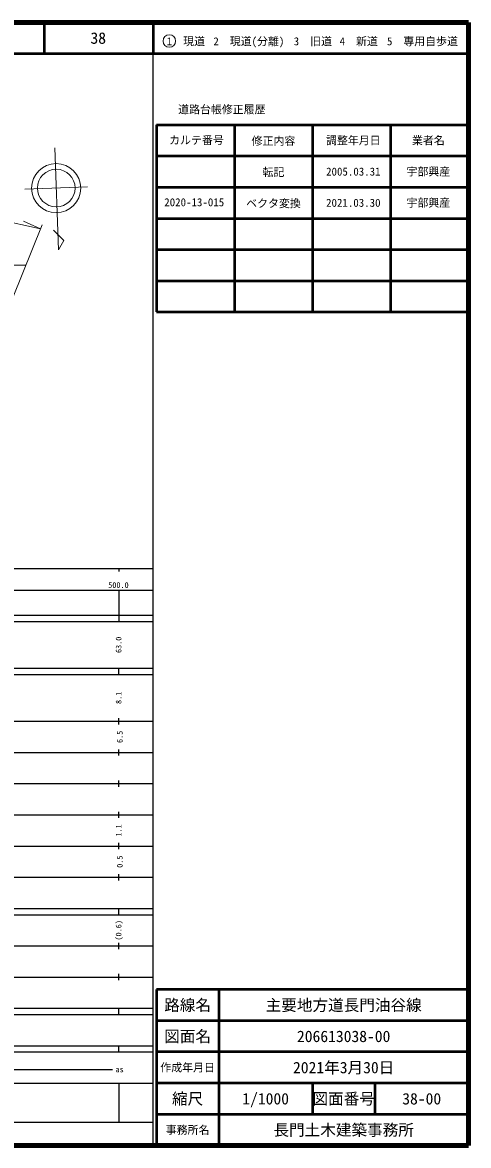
# Model space of a CAD drawing. Units: millimetres, scale not verified. Extents: x 40000 to 680000, y 20000 to 380000.
# Drawn here: x 537093 to 680000, y 20000 to 380000 of the extents above; entities that cross this region are included whole.
import ezdxf
from ezdxf.enums import TextEntityAlignment as Align

# ---------------------------------------------------------------- set-up
doc = ezdxf.new("R2010")
doc.units = ezdxf.units.MM
doc.header["$LTSCALE"] = 1000
for name, color, linetype, lineweight in [('M-TTL', 2, 'Continuous', 140), ('M-TTL-BAND', 7, 'Continuous', 25), ('M-TTL-FRAM', 2, 'Continuous', 50), ('M-TTL-LINE', 7, 'Continuous', 50), ('M-TTL-TXT', 7, 'Continuous', 13), ('M-WORK', 1, 'Continuous', 13)]:
    doc.layers.add(name, color=color, linetype=linetype, lineweight=lineweight)
doc.styles.add('ＭＳ ゴシック', font='')
doc.styles.get('ＭＳ ゴシック').set_extended_font_data('MS Gothic')

msp = doc.modelspace()

# ---------------------------------------------------------------- linework, layer by layer
at = {"layer": 'M-TTL'}
for p, q in [((680000, 380000), (40000, 380000)), ((680000, 20000), (680000, 380000)), ((40000, 20000), (680000, 20000))]:
    msp.add_line(p, q, dxfattribs=at)
at = {"layer": 'M-TTL-BAND'}
for p, q in [((579000, 20000), (579000, 370000)), ((40000, 205000), (579000, 205000)), ((568000, 205000), (568000, 204000)), ((68000, 198000), (579000, 198000)), ((568000, 198000), (568000, 188000)), ((40000, 190000), (579000, 190000)), ((40000, 188000), (579000, 188000)), ((40000, 173000), (579000, 173000)), ((568000, 171000), (568000, 173000)), ((40000, 171000), (579000, 171000)), ((40000, 156000), (579000, 156000)), ((568000, 155000), (568000, 157000)), ((46000, 146000), (579000, 146000)), ((568000, 145000), (568000, 147000)), ((568000, 135000), (568000, 137000)), ((52000, 136000), (579000, 136000)), ((46000, 126000), (579000, 126000)), ((568000, 125000), (568000, 127000)), ((52000, 116000), (579000, 116000)), ((568000, 115000), (568000, 117000)), ((46000, 106000), (579000, 106000)), ((568000, 105000), (568000, 107000)), ((40000, 96000), (579000, 96000)), ((40000, 94000), (579000, 94000)), ((568000, 94000), (568000, 96000)), ((49000, 84000), (579000, 84000)), ((568000, 83000), (568000, 85000)), ((40000, 74000), (579000, 74000)), ((568000, 73000), (568000, 75000)), ((40000, 64000), (579000, 64000)), ((40000, 62000), (579000, 62000)), ((568000, 62000), (568000, 64000)), ((40000, 52000), (579000, 52000)), ((568000, 50000), (568000, 52000)), ((40000, 50000), (579000, 50000)), ((70805, 44406), (565903, 44406)), ((40000, 40000), (579000, 40000)), ((568000, 40000), (568000, 27500)), ((68000, 27500), (579000, 27500))]:
    msp.add_line(p, q, dxfattribs=at)
at = {"layer": 'M-TTL-FRAM'}
for p, q in [((580000, 347197), (580000, 287197)), ((580000, 347197), (680000, 347197)), ((580000, 287197), (680000, 287197)), ((680000, 70000), (580000, 70000)), ((580000, 70000), (580000, 20000))]:
    msp.add_line(p, q, dxfattribs=at)
at = {"layer": 'M-TTL-LINE'}
for p, q in [((543997, 380000), (543997, 370000)), ((579000, 380000), (579000, 370000)), ((40000, 370000), (680000, 370000)), ((605000, 347197), (605000, 287197)), ((630000, 347197), (630000, 287197)), ((655000, 347197), (655000, 287197)), ((580000, 337197), (680000, 337197)), ((580000, 327197), (680000, 327197)), ((580000, 317197), (680000, 317197)), ((580000, 307197), (680000, 307197)), ((580000, 297197), (680000, 297197)), ((600000, 70000), (600000, 20000)), ((680000, 60000), (580000, 60000)), ((680000, 50000), (580000, 50000)), ((680000, 40000), (580000, 40000)), ((630000, 40000), (630000, 30000)), ((650000, 40000), (650000, 30000)), ((680000, 30000), (580000, 30000))]:
    msp.add_line(p, q, dxfattribs=at)
at = {"layer": 'M-TTL-TXT'}
msp.add_circle((584147, 374034), 2000, dxfattribs=at)
at = {"layer": 'M-WORK'}
for p, q in [((452192, 333760), (542864, 313848)), ((537842, 326513), (557911, 327298)), ((530853, 283782), (543366, 315104)), ((542864, 313848), (537395, 316271))]:
    msp.add_line(p, q, dxfattribs=at)
msp.add_lwpolyline([(547468, 339844), (548631, 307148), (550297, 310084), (547044, 313370)], dxfattribs=at)
for centre, radius in [((547888, 326894), 7859), ((547910, 326923), 6029)]:
    msp.add_circle(centre, radius, dxfattribs=at)
msp.add_open_spline([(471349, 316489), (474134, 314784), (475060, 314065), (477724, 313197), (479165, 312727), (480003, 312561), (481486, 312244), (483888, 311731), (485253, 311537), (487675, 311125), (490804, 310594), (492592, 310515), (495710, 309923), (501861, 308755), (505246, 307806), (511351, 306415), (517601, 304990), (520968, 303415), (527340, 302719), (531569, 302257), (533196, 302161), (538220, 302223)], degree=3, knots=[0, 0, 0, 0, 1, 1, 1, 2, 2, 2, 3, 3, 3, 4, 4, 4, 5, 5, 5, 6, 6, 6, 7, 7, 7, 7], dxfattribs=at)

# ---------------------------------------------------------------- texts
at = {"layer": 'M-TTL-BAND', "style": 'ＭＳ ゴシック'}
msp.add_text('500.0', height=1833, dxfattribs=at).set_placement((567844, 198195), align=Align.BOTTOM_CENTER)
for s, p in [('63.0', (567883, 180500)), ('8.1', (567883, 163500)), ('6.5', (568258, 151000)), ('1.1', (567883, 121000)), ('0.5', (568258, 111000)), ('(0.6)', (567883, 89000))]:
    msp.add_text(s, height=1833, rotation=90, dxfattribs=at).set_placement(p, align=Align.MIDDLE_CENTER)
msp.add_text('as', height=1833, dxfattribs=at).set_placement((568201, 44406), align=Align.MIDDLE_CENTER)
at = {"layer": 'M-TTL-TXT', "style": 'ＭＳ ゴシック'}
for s, height, p in [('38', 3666, (561372, 375000)), ('1\u3000現道', 2566, (589448, 373958)), ('2\u3000現道(分離)', 2566, (609619, 373958)), ('3\u3000旧道', 2566, (630121, 373958)), ('4\u3000新道', 2566, (644824, 373958)), ('5\u3000専用自歩道', 2566, (665228, 373958)), ('道路台帳修正履歴', 2566, (600968, 352113)), ('カルテ番号', 2566, (592839, 342277)), ('修正内容', 2566, (617509, 342023)), ('調整年月日', 2566, (643089, 342197)), ('業者名', 2566, (667134, 342197)), ('転記', 2566, (617509, 332023)), ('2005.03.31', 2566, (643089, 332197)), ('宇部興産', 2566, (667134, 332197)), ('ベクタ変換', 2566, (617509, 322023)), ('2021.03.30', 2566, (643089, 322197)), ('宇部興産', 2566, (667134, 322197)), ('路線名', 3666, (590000, 65000)), ('主要地方道長門油谷線', 3666, (640000, 65000)), ('図面名', 3666, (590000, 55000)), ('206613038-00', 3666, (640000, 55000)), ('2021年3月30日', 3666, (640000, 45000)), ('作成年月日', 2566, (590000, 45000)), ('縮尺', 3666, (590000, 35000)), ('1/1000', 3666, (615000, 35000)), ('図面番号', 3666, (640000, 35000)), ('38-00', 3666, (665000, 35000)), ('事務所名', 2566, (590000, 25000)), ('長門土木建築事務所', 3666, (640000, 25000))]:
    msp.add_text(s, height=height, dxfattribs=at).set_placement(p, align=Align.MIDDLE_CENTER)
msp.add_text('2020-13-015', height=2566, dxfattribs=at).set_placement((592119, 320319), align=Align.BOTTOM_CENTER)

doc.saveas('drawing.dxf')
